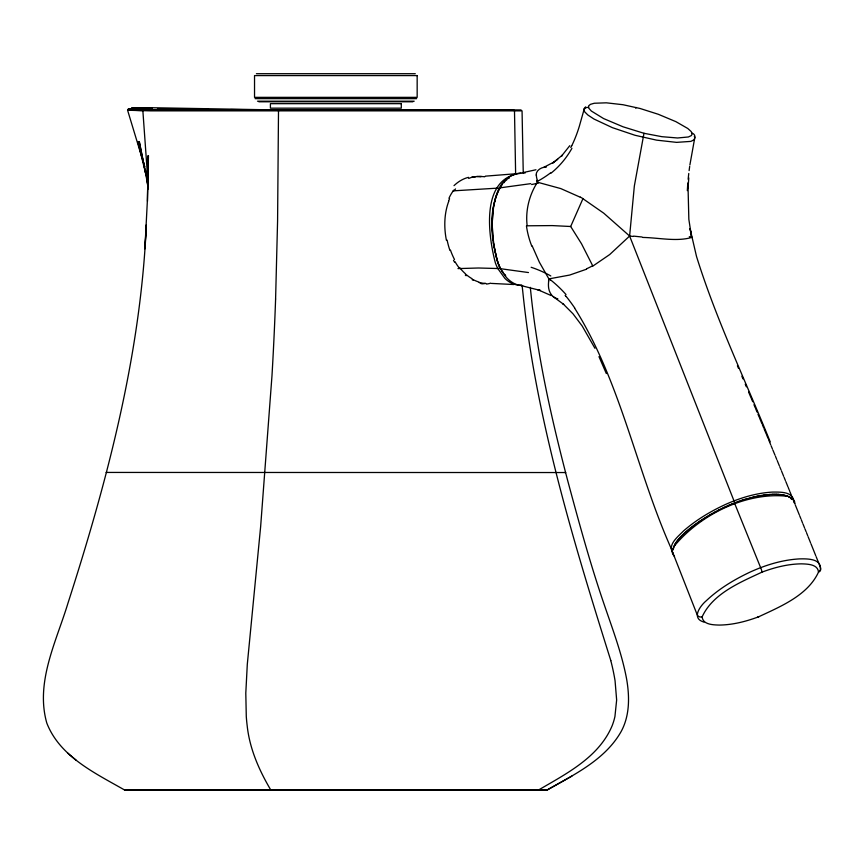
<?xml version="1.0" encoding="UTF-8"?>
<svg xmlns="http://www.w3.org/2000/svg" width="864" height="864" viewBox="0 0 864 864"><rect width="100%" height="100%" fill="white"/><g stroke="black" fill="none" stroke-linecap="round" stroke-linejoin="round"><path stroke-width="1.3" d="M148.122 178.416L148.133 155.66L147.485 201.312M278.5 110.862L277.582 220.99L275.594 299.03M148.468 155.66L147.344 201.344L144.893 248.854L146.34 224.845C140.702 354.24 107.428 480.47 67.954 603.191C56.333 641.552 35.143 682.204 46.807 723.082C59.962 756.907 95.645 773.366 125.075 790.29M688.057 187.607L688.846 219.326L691.621 237.352L690.034 228.56L696.492 256.37C716.278 319.982 745.351 380.138 770.202 441.817M702.162 616.766C702.637 624.748 713.297 624.888 719.291 625.072C732.802 624.91 746.096 621.486 758.7 616.766C780.7 606.452 807.754 595.361 818.489 572.152C818.003 564.16 807.343 564.03 801.349 563.846C787.838 564.008 774.544 567.432 761.951 572.152C739.951 582.466 712.886 593.557 702.162 616.766A3.78 3.532 4.2 0 1 697.162 614.704L672.246 551.286L675.065 544.201M793.562 502.222A1.696 1.588 4 0 0 793.66 500.882C792.709 491.314 779.62 492.091 772.492 492.08C756.583 492.977 741.064 497.599 726.538 503.993C711.072 511.002 696.287 519.804 683.467 531.004C678.305 536.414 667.094 544.795 672.916 553.046M687.323 190.631L687.82 182.984M733.028 503.572L734.605 502.913L734.173 501.314L629.618 236.034L634.349 186.008L643.982 133.294L623.117 126.824L603.623 118.584L591.322 111.024L588.773 108.14L588.654 105.818L590.447 104.35L594.281 103.248L606.355 102.827L622.976 104.717L640.04 108.475L658.282 114.275L675.886 121.651L687.755 128.466L691.157 131.522L692.226 133.801L691.362 135.572L688.37 136.976L677.56 137.981L661.878 136.685L643.982 133.294M148.198 185.134L142.852 110.614L143.618 109.62L521.078 109.933M688.025 188.298L688.781 177.865M688.144 179.28L688.759 173.47M673.175 549.288L673.499 547.528M673.326 549.18L673.499 548.024M793.595 501.476L793.66 500.882M548.532 281.34L548.878 278.899L539.374 262.224L532.181 245.948M536.036 175.046C536.296 169.862 541.685 167.044 546.372 167.054M689.116 170.608L689.688 166.374M493.355 207.36L492.178 223.614L493.009 240.3M689.882 164.97L694.829 137.419L694.321 136.393M493.452 206.582L495.364 198.007M820.368 568.847C821.275 558.36 806.522 558.738 799.351 558.9C782.244 559.872 765.59 565.013 750.082 572.098C734.314 579.539 719.086 588.643 706.363 600.664C700.898 605.21 691.675 617.026 702.065 621.432M495.72 196.841L497.858 191.333M448.74 201.29C444.128 213.7 443.869 227.394 446.407 240.289M673.844 546.804L674.698 544.871M819.99 570.1L819.428 571.417M635.699 108.14L636.26 107.492M629.618 236.034L609.725 254.534L592.844 266.08L581.537 243.81L570.683 226.498L582.93 198.709L603.763 213.192L629.618 236.034L633.042 236.434M571.676 145.703L570.78 147.442M502.351 184.021C487.328 207.457 490.493 238.831 498.517 264.308A42.476 26.903 -90 0 0 499.964 267.462A1.696 0.821 -26.9 0 1 497.772 268.52L478.472 268.002L457.963 268.596M498.366 190.307L498.906 189.302A1.696 0.864 29.1 0 0 496.714 188.19L453.146 190.868M673.661 546.847C699.656 514.836 746.28 491.465 788 496.346M674.914 544.298L675.464 543.521M499.435 188.395L499.986 187.51M536.771 180.371L537.462 182.218C529.222 195.005 525.312 210.654 527.159 225.796L552.269 225.59L570.683 226.498M675.313 543.618L675.907 542.83M675.756 542.927L676.382 542.128M676.231 542.225L676.89 541.415M569.765 145.703L561.373 156.276L562.475 155.088L552.528 163.145L557.712 159.365M676.739 541.512L678.013 539.957M501.142 185.846L501.746 185.058M677.29 540.788L678.618 539.222M678.478 539.32L679.266 538.477M679.115 538.574L680.627 536.976M679.784 537.829L681.361 536.22M681.21 536.317L682.117 535.453M503.626 182.596L505.645 180.695M503.647 182.898L504.306 182.239M681.966 535.55L682.895 534.686M682.754 534.784L683.705 533.92M683.554 534.006L684.536 533.142M684.396 533.228L685.4 532.364M685.249 532.451L686.275 531.576M686.135 531.673L687.182 530.798M687.042 530.885L688.122 530.01M687.971 530.096L689.072 529.222M688.932 529.308L691.049 527.645M689.904 528.52L692.064 526.846M506.347 180.122L507.049 179.572M691.924 526.943L693.101 526.057M692.96 526.144L694.159 525.269M694.019 525.355L695.239 524.47M695.099 524.567L696.33 523.681M696.19 523.778L697.442 522.893M697.313 522.979L700.898 520.538M698.447 522.191L702.086 519.75M701.957 519.836L703.296 518.972M703.156 519.059L704.506 518.195M509.458 110.149L513.659 109.933L514.49 110.776L515.624 173.48M508.486 178.578L509.22 178.114M704.376 518.281L705.748 517.428M546.199 790.29L546.61 790.29C573.847 774.749 605.038 759.964 621.151 731.516C629.878 715.5 629.64 696.46 626.605 678.974C621.756 652.957 612.198 628.171 603.742 603.191C589.993 563.047 578.88 522.094 567.832 481.151C551.135 417.474 536.674 352.976 530.323 287.356M585.619 106.866L583.816 108.929L584.593 111.748L587.92 115.042L593.968 119.027L612.392 127.656L635.04 135.281L656.575 140.141L676.598 142.366L690.833 141.394L694.278 139.687L694.829 137.419A3.78 3.661 -16.5 0 0 692.118 133.207M705.618 517.514L707 516.65M706.871 516.748L708.264 515.894M708.134 515.981L709.549 515.128M709.42 515.214L710.845 514.372M554.18 161.935L543.953 167.26M710.716 514.469L712.163 513.626M538.045 790.29C566.136 773.788 598.838 757.48 612.144 725.738A60.102 57.694 -90 0 0 614.941 716.483L616.648 700.013L615.06 680.767A211.604 203.191 -90 0 0 610.794 660.625M546.61 790.29L571.903 776.088M712.033 513.713L713.491 512.881M713.362 512.968L716.191 511.412M714.701 512.233L718.934 509.987M717.422 510.786L720.317 509.274M720.187 509.36L721.721 508.583M721.591 508.669L724.54 507.233M722.995 507.989L725.965 506.574M725.836 506.66L727.391 505.926M586.537 269.201L569.678 275.054L548.878 278.899L550.336 280.152M727.261 506.012L728.827 505.289M728.698 505.375L730.264 504.673M730.134 504.76L731.711 504.068M731.581 504.155L733.158 503.485M736.052 502.362L734.476 502.999L760.633 567.648A3.78 0.605 69 0 1 761.951 572.152M735.934 502.448L737.489 501.833M737.37 501.919L738.936 501.314M738.806 501.401L740.362 500.818M740.243 500.904L744.606 499.457M741.668 500.429L746.01 499.036M143.446 109.663L147.571 109.372L148.349 110.171M745.891 499.122L747.392 498.636M523.26 173.47L522.061 110.862L150.692 110.862L127.57 110.236L128.261 110.387M747.274 498.722L751.496 497.545M133.067 108.335L152.248 108.292M473.915 177.26L475.189 176.958M750.017 497.977L754.153 496.908M535.961 169.765L523.53 172.476M148.111 187.25L145.606 173.232L137.83 141.556L144.763 166.936L127.57 110.16L129.492 110.182M752.717 497.297L758.052 496.087M106.715 472.284L106.142 472.435L565.585 472.543M755.352 496.703L759.316 495.85M530.734 183.654L499.327 187.942C489.467 210.028 491.335 235.753 496.692 258.811M759.197 495.936L760.558 495.634M760.45 495.709L761.789 495.428M761.681 495.504L764.197 495.061M472.133 176.85L473.44 176.666M762.89 495.32L766.541 494.78M765.266 494.996L769.91 494.467M514.382 173.869L485.298 176.159M767.567 494.737L770.99 494.392M132.16 107.73L151.87 107.741A88.02 2.333 1.2 0 1 173.059 108.097L270.486 109.836M770.882 494.478L773.107 494.294M771.952 494.424L774.133 494.273M774.025 494.359L775.138 494.262M256.424 73.699L415.282 73.699M255.064 98.647L416.642 98.647M257.483 101.196L414.212 101.196M258.854 101.779L412.852 101.779M158.058 110.052L512.752 110.052M564.808 472.543L565.596 472.543M125.885 789.944L125.075 789.944L546.62 789.944M135.205 790.29L125.086 790.29L546.512 790.29M155.401 109.987L150.714 109.663M269.492 109.868L230.591 109.555M491.476 283.414L513.832 284.526M188.298 109.08L208.343 109.285M775.03 494.348L777.082 494.294M481.162 176.353L480.902 176.353A59.972 36.158 -68.8 0 0 475.222 176.785M520.852 173.308C480.298 177.746 488.074 235.138 495.396 262.948A45.749 28.739 -89.9 0 0 497.783 268.51L504.911 278.435A46.548 29.408 -89.5 0 0 516.856 284.882A44.874 28.426 -89.1 0 0 521.629 285.109M130.442 110.192L140.918 110.538M230.98 110.16L173.092 108.778M476.744 176.494L480.665 176.872M776.012 494.359L778.95 494.392M130.896 109.188L128.164 109.004L143.694 109.609M141.318 110.549L142.852 110.624M522.655 285.584L519.469 285.293A46.127 29.128 -89.6 0 1 506.228 277.236L500.418 268.693A1.696 0.821 -26.6 0 1 499.986 267.646A44.572 28.231 90 0 1 497.405 261.425L493.301 242.741M777.924 494.424L781.564 494.651M525.085 173.038C514.404 171.806 504.176 178.697 499.327 187.942A1.696 0.864 28.9 0 0 498.895 189.054M147.29 110.149L134.73 108.875M642.805 237.438C658.638 237.708 676.804 241.877 691.664 237.438M128.347 110.311L127.613 110.214M779.738 494.543L782.384 494.78M133.618 108.162L147.82 109.447M782.276 494.856L783.95 495.072M132.257 107.978L131.803 107.87A64.606 0.94 1.6 0 1 132.883 107.752M783.076 494.996L787.396 496.087M520.938 285.541L540.497 290.498L537.743 289.667L551.286 295.607M537.462 182.218L560.768 188.579L580.381 197.273M528.476 272.549L500.418 268.693A49.68 31.115 -90 0 1 496.768 258.746M557.842 298.814C552.83 297.929 549.45 293.242 548.716 288.414A45.252 23.015 -46.3 0 1 548.683 281.264M479.952 282.766L479.153 282.55M784.598 495.32C788.875 496.465 795.247 498.344 794.88 503.906A1.696 1.588 4 0 0 794.416 503.28M704.009 622.156L702.68 621.691M473.256 280.271L472.176 279.72M788.465 496.703L789.113 496.908M789.005 496.994L789.62 497.221M553.241 296.676L563.684 304.366L562.864 303.631L573.005 313.805L582.206 326.041L594.95 348.3M790.096 497.545L791.629 499.036M466.139 275.735L465.296 275.044M67.565 752.965L76.162 760.255M674.503 556.459L672.624 553.932L672.246 551.286A1.696 1.588 4 0 1 672.786 549.504M790.83 498.334L791.521 499.122M504.349 274.234L505.591 275.67M504.349 274.482L505.58 275.929M565.132 295.38L566.05 296.514M502.027 271.058L503.161 272.7M574.592 308.07C620.752 381.661 636.077 469.498 671.069 548.251A1.696 1.588 4.1 0 0 672.689 549.31M502.038 271.274L503.161 272.927M454.54 262.159L453.503 260.323M270.961 790.29C259.211 770.461 249.631 748.883 247.18 725.728A59.627 18.392 90 0 1 246.283 716.483L245.797 693.133L247.298 664.34L260.636 526.651L271.987 375.656A1041.185 320.792 90 0 0 275.605 299.03M598.979 356.659L606.334 373.561M741.874 376.261L742.997 378.896M745.243 384.156L746.356 386.791M750.838 397.321L748.602 392.062M751.216 398.207L752.695 401.717M737.413 365.764L738.526 368.377M753.959 404.708L755.298 407.862M755.741 408.92L757.069 412.074M757.955 414.191L759.283 417.344M759.726 418.403L761.929 423.662M762.372 424.721L763.69 427.874M766.757 435.251L768.074 438.404M764.132 428.933L766.325 434.192M768.506 439.463L770.688 444.722M772.859 449.982L775.03 455.252M771.12 445.781L772.427 448.934M779.782 466.819L781.078 469.984M777.19 460.512L779.35 465.772M775.462 456.3L776.758 459.454M784.091 477.338L785.376 480.503M781.51 471.031L783.659 476.291M790.808 493.852L790.096 492.091M791.165 494.726L791.521 495.612M791.878 496.487L793.303 500.008M788.303 487.685L789.016 489.445M789.372 490.331L789.728 491.206M785.808 481.55L787.946 486.81M799.319 514.868L795.29 504.911M799.718 515.862L800.928 518.854M810.551 542.754L808.142 536.782M810.95 543.748L815.756 555.703M816.156 556.697L820.552 567.648A3.78 3.532 4.2 0 1 818.489 572.152M802.937 523.832L804.535 527.818M804.935 528.811L806.144 531.803M806.544 532.796L807.743 535.788M801.328 519.847L802.526 522.839M145.4 169.484L146.502 173.275M610.826 660.614C580.586 564.365 551.027 467.618 533.434 368.075A1039.64 998.276 -90 0 1 523.573 299.02L522.18 286.092M148.262 186.548L146.092 173.264L148.133 188.665M146.815 173.308L148.208 188.816M128.866 110.128A218.635 2.819 4.9 0 1 128.174 109.998M758.7 616.766A3.78 0.605 69 0 1 758.052 616.55M550.562 172.886A134.6 116.467 44.9 0 1 537.052 181.57M538.358 183.049A265.248 136.199 23.4 0 1 531.63 184.529M537.527 180.662A42.001 16.297 33.8 0 1 536.393 175.241M642.114 237.006A37.217 2.473 6 0 1 633.604 236.12M689.288 236.66A37.217 3.186 6.2 0 1 690.995 237.373M531.155 267.289A198.968 144.731 -52.8 0 1 550.8 275.962M531.781 246.11A88.258 87.437 -67.2 0 1 526.446 225.904M580.349 197.132A136.631 64.444 56.7 0 1 582.908 198.569M571.925 148.327A104.36 89.251 71.1 0 1 550.843 173.318M571.752 145.768A134.428 112.59 77.1 0 0 579.377 126.122L583.859 110.246A3.78 3.661 -16.6 0 1 588.503 107.492M592.92 265.626A119.264 57.715 -58.8 0 1 586.634 268.769M550.562 279.882A158.36 139.406 -48 0 1 566.017 294.548M566.158 296.406A218.56 183.665 -75.4 0 1 574.711 307.962M485.158 283.446A52.38 30.672 63.8 0 1 481.82 283.835M481.399 283.511A52.207 30.402 62.4 0 1 480.578 283.489M490.655 283.144A51.386 30.186 68.1 0 1 486.356 284.062M485.816 283.424A51.278 30.046 63.4 0 1 479.93 282.636M479.088 282.085A51.03 30.229 64.6 0 1 473.245 279.698M472.241 278.824A49.086 30.316 68.1 0 1 466.366 274.752M465.653 273.964A45.306 30.089 73 0 1 459.551 267.516M454.183 190.631A39.485 28.793 -87.3 0 1 455.533 188.935M448.956 198.266A40.824 31.374 88.8 0 1 453.794 190.123M454.01 185.641A48.773 34.754 -85.3 0 1 468.526 177.336M468.677 178.459A56.83 35.359 -72.6 0 1 473.958 176.764M481.118 176.548A59.983 35.996 -68.1 0 1 484.726 176.785M458.968 267.635A46.948 33.847 78 0 1 455.026 261.695M454.507 259.513A57.51 43.934 80.9 0 1 450.479 250.16M449.939 250.441A64.422 52.002 83.1 0 1 447.131 240.116M448.578 201.182A45.749 35.737 87.7 0 1 449.572 198.752M150.509 109.566A258.811 1.091 3.6 0 1 147.377 109.447M157.518 108.637A86.562 0.713 1.4 0 1 173.426 109.026M133.132 108.497A68.569 1.512 1.1 0 1 132.959 108.335M136.804 108.886A143.597 3.186 0.8 0 1 134.622 108.626M135.713 108.216A150.066 2.192 1.8 0 1 133.715 108.022M417.161 75.589L254.534 75.589L254.534 97.351L417.161 97.351L417.161 75.589M401.296 103.669L270.41 103.669L270.41 108.162L401.296 108.162L401.296 103.669M145.638 173.232L139.266 141.534L145.606 173.232"/></g></svg>
